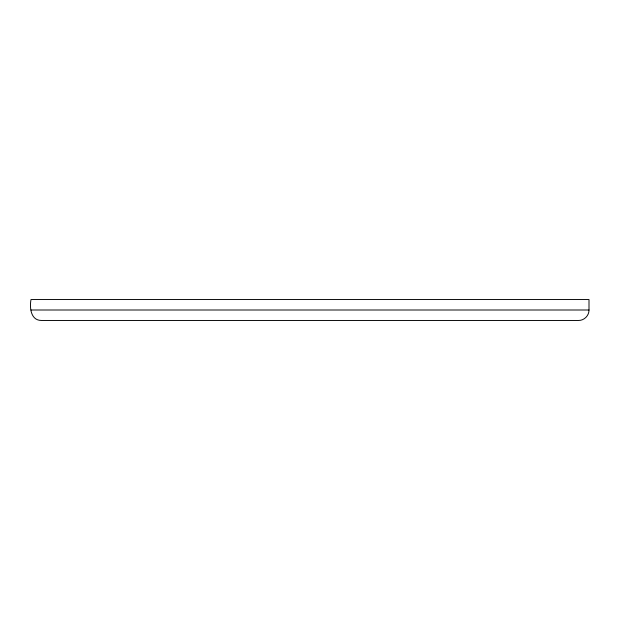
<?xml version="1.0" encoding="UTF-8"?>
<svg xmlns="http://www.w3.org/2000/svg" width="620" height="620" viewBox="0 0 620 620"><rect width="100%" height="100%" fill="white"/><g stroke="black" fill="none" stroke-linecap="round" stroke-linejoin="round"><path stroke-width="0.93" d="M589 310C589.116 315.596 584.133 320.579 578.538 320.463L41.462 320.463C30.643 320.517 29.497 307.505 31 299.538L589 299.538L589 310L31 310"/></g></svg>
